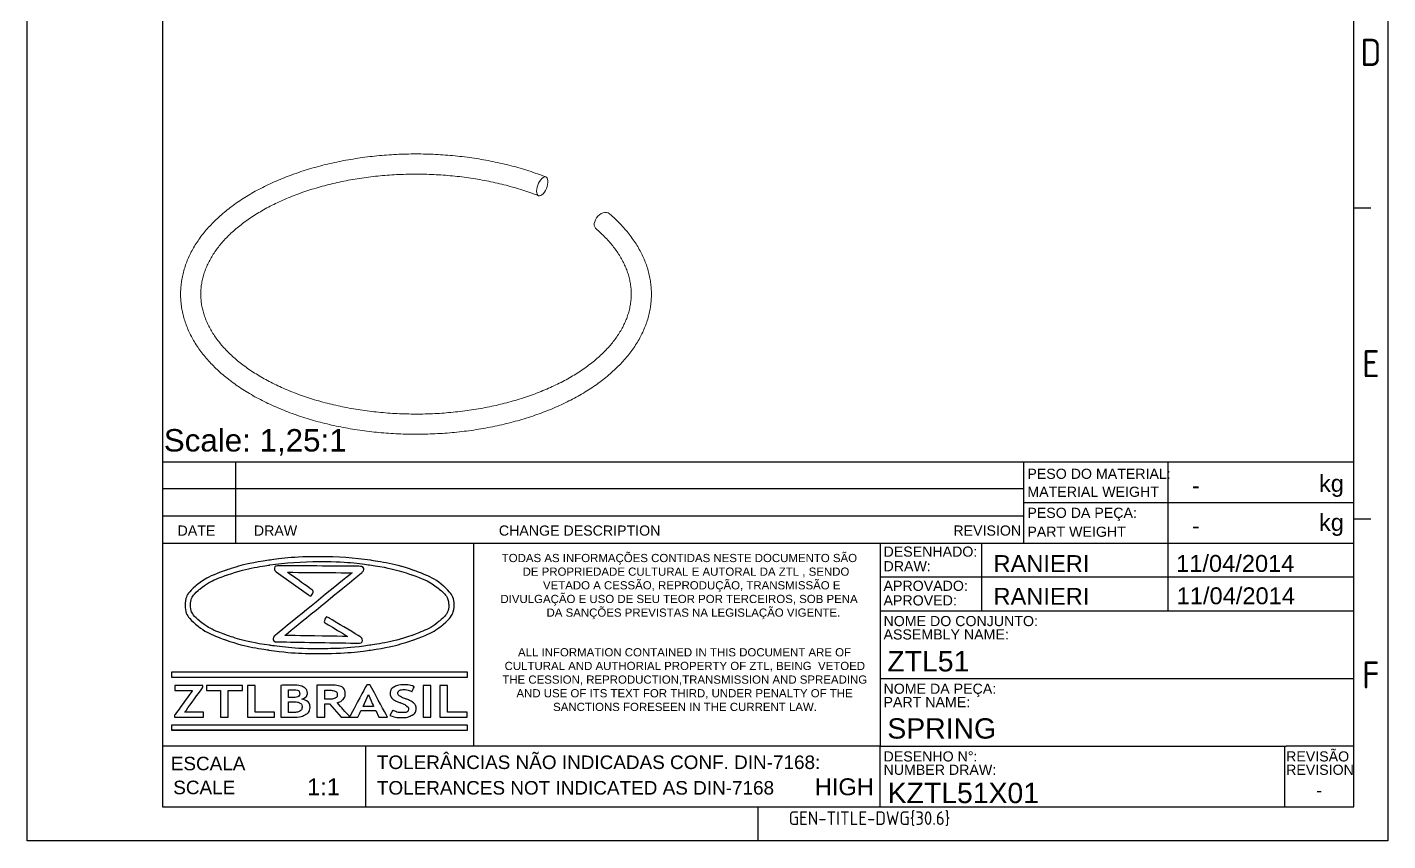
# Model space of a CAD drawing. Header units: millimetres. Extents: x 4502 to 4654, y 1307 to 1519.
# Drawn here: x 4502.3 to 4654, y 1307.1 to 1397.8 of the extents above; entities that cross this region are included whole.
import ezdxf
from ezdxf.enums import TextEntityAlignment as Align

# ---------------------------------------------------------------- set-up
doc = ezdxf.new("R2010")
doc.units = ezdxf.units.MM
doc.linetypes.add('ACAD_ISO02W100', pattern=[15, 12, -3])
doc.layers.add('AM_8', color=40, linetype='ACAD_ISO02W100', lineweight=35)
doc.layers.add('Camada 1', color=7, linetype='Continuous')
doc.styles.add('ACISOTS', font='isocp.shx', dxfattribs={"height": 1})
doc.styles.get("Standard").update_dxf_attribs({"font": 'arial.ttf'})

msp = doc.modelspace()

# ---------------------------------------------------------------- linework, layer by layer
at = {"color": 135, "lineweight": 25}
for p, q in [((4502.308, 1307.076), (4502.308, 1519.172)), ((4654.021, 1519.172), (4654.021, 1307.076)), ((4652.134, 1377.649), (4650.247, 1377.649)), ((4652.134, 1342.929), (4650.247, 1342.929)), ((4583.826, 1307.076), (4583.826, 1310.85)), ((4654.021, 1307.076), (4502.308, 1307.076))]:
    msp.add_line(p, q, dxfattribs=at)
for p, q in [((4517.404, 1515.398), (4517.404, 1310.85)), ((4650.247, 1310.85), (4650.247, 1515.398)), ((4517.404, 1349.344), (4650.247, 1349.344)), ((4517.404, 1349.344), (4517.404, 1310.85)), ((4517.404, 1349.344), (4613.45, 1349.344)), ((4525.558, 1340.287), (4525.558, 1349.344)), ((4613.45, 1340.287), (4613.45, 1349.344)), ((4629.491, 1349.344), (4629.491, 1344.816)), ((4650.247, 1310.85), (4650.247, 1349.344)), ((4613.45, 1346.325), (4517.404, 1346.325)), ((4613.45, 1344.816), (4650.247, 1344.816)), ((4629.491, 1344.816), (4629.491, 1340.287)), ((4517.404, 1343.306), (4613.45, 1343.306)), ((4517.404, 1340.287), (4597.412, 1340.287)), ((4552.074, 1340.287), (4552.074, 1317.643)), ((4597.412, 1340.287), (4597.412, 1325.946)), ((4597.412, 1340.287), (4650.247, 1340.287)), ((4608.734, 1340.287), (4608.734, 1332.739)), ((4629.491, 1340.287), (4629.491, 1332.739)), ((4597.412, 1336.513), (4650.247, 1336.513)), ((4597.412, 1332.739), (4650.247, 1332.739)), ((4597.412, 1325.946), (4597.412, 1317.643)), ((4597.412, 1325.191), (4650.247, 1325.191)), ((4597.412, 1317.643), (4517.404, 1317.643)), ((4540.048, 1317.643), (4540.048, 1310.85)), ((4597.412, 1310.85), (4597.412, 1317.643)), ((4597.412, 1317.643), (4642.699, 1317.643)), ((4642.514, 1317.643), (4642.514, 1310.85)), ((4650.247, 1317.643), (4642.699, 1317.643)), ((4517.404, 1310.85), (4650.247, 1310.85)), ((4517.404, 1310.85), (4650.247, 1310.85))]:
    msp.add_line(p, q)
at = {"color": 7, "linetype": 'Continuous', "lineweight": 15, "flags": 128}
for points in [[(4559.111, 1379.522), (4559.126, 1379.732), (4559.169, 1379.957), (4559.24, 1380.188), (4559.333, 1380.412), (4559.446, 1380.62), (4559.573, 1380.801), (4559.707, 1380.948), (4559.844, 1381.053), (4559.975, 1381.112), (4560.095, 1381.122), (4560.199, 1381.082), (4560.282, 1380.994), (4560.339, 1380.863), (4560.368, 1380.694), (4560.368, 1380.495), (4560.339, 1380.276), (4560.282, 1380.047), (4560.199, 1379.819), (4560.095, 1379.601), (4559.975, 1379.406), (4559.844, 1379.24), (4559.707, 1379.114), (4559.573, 1379.031), (4559.446, 1378.996), (4559.333, 1379.012), (4559.24, 1379.076), (4559.169, 1379.186), (4559.126, 1379.337), (4559.111, 1379.522)], [(4567.2, 1377.032), (4567.073, 1377.111), (4566.907, 1377.158), (4566.719, 1377.158), (4566.521, 1377.113), (4566.319, 1377.023), (4566.125, 1376.894), (4565.947, 1376.732), (4565.794, 1376.543), (4565.672, 1376.337), (4565.587, 1376.124), (4565.544, 1375.913), (4565.544, 1375.714), (4565.587, 1375.537), (4565.672, 1375.39), (4565.74, 1375.32)]]:
    msp.add_lwpolyline(points, dxfattribs=at)
at = {"color": 7, "linetype": 'Continuous', "lineweight": 15}
for points, knots in [([(4560.151, 1381.108), (4559.989, 1381.17), (4559.521, 1381.35), (4558.728, 1381.631), (4557.766, 1381.941), (4556.783, 1382.226), (4555.781, 1382.487), (4554.763, 1382.723), (4553.728, 1382.934), (4552.68, 1383.119), (4551.62, 1383.278), (4550.55, 1383.411), (4549.472, 1383.518), (4548.387, 1383.598), (4547.298, 1383.651), (4546.206, 1383.678), (4545.113, 1383.678), (4544.021, 1383.651), (4542.932, 1383.597), (4541.847, 1383.517), (4540.769, 1383.411), (4539.699, 1383.278), (4538.639, 1383.118), (4537.591, 1382.933), (4536.557, 1382.723), (4535.539, 1382.487), (4534.537, 1382.226), (4533.554, 1381.94), (4532.592, 1381.63), (4531.652, 1381.296), (4530.736, 1380.939), (4529.845, 1380.56), (4528.982, 1380.158), (4528.146, 1379.734), (4527.341, 1379.289), (4526.567, 1378.823), (4525.826, 1378.338), (4525.119, 1377.834), (4524.448, 1377.311), (4523.814, 1376.771), (4523.219, 1376.215), (4522.663, 1375.643), (4522.148, 1375.056), (4521.675, 1374.456), (4521.244, 1373.845), (4520.858, 1373.222), (4520.516, 1372.591), (4520.22, 1371.951), (4519.969, 1371.305), (4519.764, 1370.654), (4519.605, 1370), (4519.492, 1369.342), (4519.425, 1368.684), (4519.404, 1368.025), (4519.428, 1367.367), (4519.498, 1366.711), (4519.613, 1366.058), (4519.773, 1365.408), (4519.978, 1364.763), (4520.228, 1364.124), (4520.523, 1363.491), (4520.862, 1362.866), (4521.244, 1362.25), (4521.67, 1361.644), (4522.139, 1361.049), (4522.65, 1360.466), (4523.201, 1359.897), (4523.792, 1359.343), (4524.422, 1358.804), (4525.09, 1358.283), (4525.793, 1357.779), (4526.531, 1357.294), (4527.303, 1356.828), (4528.106, 1356.382), (4528.939, 1355.958), (4529.801, 1355.554), (4530.69, 1355.174), (4531.605, 1354.815), (4532.544, 1354.481), (4533.505, 1354.169), (4534.487, 1353.882), (4535.488, 1353.62), (4536.506, 1353.383), (4537.539, 1353.171), (4538.587, 1352.984), (4539.646, 1352.824), (4540.716, 1352.69), (4541.794, 1352.582), (4542.878, 1352.5), (4543.967, 1352.446), (4545.059, 1352.417), (4546.152, 1352.416), (4547.244, 1352.441), (4548.334, 1352.494), (4549.419, 1352.572), (4550.497, 1352.677), (4551.567, 1352.809), (4552.628, 1352.967), (4553.676, 1353.15), (4554.711, 1353.36), (4555.731, 1353.595), (4556.733, 1353.854), (4557.717, 1354.139), (4558.68, 1354.447), (4559.621, 1354.78), (4560.539, 1355.135), (4561.431, 1355.514), (4562.296, 1355.915), (4563.133, 1356.338), (4563.94, 1356.782), (4564.716, 1357.246), (4565.458, 1357.73), (4566.167, 1358.234), (4566.84, 1358.755), (4567.476, 1359.294), (4568.074, 1359.85), (4568.632, 1360.421), (4569.149, 1361.007), (4569.624, 1361.606), (4570.057, 1362.217), (4570.445, 1362.839), (4570.789, 1363.47), (4571.088, 1364.109), (4571.341, 1364.755), (4571.549, 1365.405), (4571.71, 1366.06), (4571.826, 1366.717), (4571.895, 1367.376), (4571.919, 1368.035), (4571.897, 1368.693), (4571.83, 1369.349), (4571.717, 1370.002), (4571.559, 1370.652), (4571.356, 1371.297), (4571.109, 1371.937), (4570.816, 1372.57), (4570.48, 1373.196), (4570.1, 1373.812), (4569.676, 1374.419), (4569.209, 1375.014), (4568.701, 1375.598), (4568.151, 1376.167), (4567.647, 1376.644), (4567.32, 1376.928), (4567.2, 1377.031)], [0, 0, 0, 0, 0.0037776, 0.0109284, 0.0180762, 0.0252209, 0.0323627, 0.0395017, 0.0466381, 0.0537722, 0.0609043, 0.0680346, 0.0751635, 0.0822912, 0.0894181, 0.0965445, 0.1036706, 0.1107969, 0.1179235, 0.1250507, 0.132179, 0.1393085, 0.1464396, 0.1535727, 0.1607079, 0.1678458, 0.1749864, 0.1821301, 0.1892771, 0.1964277, 0.2035819, 0.2107397, 0.2179013, 0.2250663, 0.2322345, 0.2394053, 0.2465778, 0.2537508, 0.2609223, 0.2680902, 0.2752521, 0.2824047, 0.2895446, 0.296668, 0.3037709, 0.3108494, 0.3179001, 0.3249204, 0.3319089, 0.3388656, 0.3457924, 0.3526927, 0.3595718, 0.3664361, 0.3732931, 0.380149, 0.3870107, 0.3938854, 0.4007796, 0.4076986, 0.4146458, 0.4216233, 0.4286313, 0.4356688, 0.4427335, 0.4498223, 0.4569315, 0.4640575, 0.4711966, 0.4783454, 0.485501, 0.4926608, 0.4998229, 0.5069852, 0.5141465, 0.5213059, 0.5284629, 0.5356169, 0.542768, 0.5499159, 0.5570608, 0.5642027, 0.5713419, 0.5784784, 0.5856127, 0.5927448, 0.5998753, 0.6070042, 0.614132, 0.6212589, 0.6283853, 0.6355114, 0.6426377, 0.6497643, 0.6568915, 0.6640197, 0.6711491, 0.6782801, 0.6854131, 0.6925482, 0.6996859, 0.7068264, 0.7139699, 0.7211168, 0.7282671, 0.7354211, 0.7425788, 0.7497402, 0.756905, 0.764073, 0.7712437, 0.7784162, 0.7855892, 0.7927608, 0.799929, 0.8070912, 0.8142444, 0.8213851, 0.8285095, 0.8356136, 0.8426935, 0.8497457, 0.8567676, 0.8637578, 0.8707161, 0.8776444, 0.884546, 0.8914261, 0.898291, 0.9051481, 0.912004, 0.9188652, 0.925739, 0.9326321, 0.9395496, 0.9464953, 0.9534712, 0.9604776, 0.9675136, 0.974577, 0.9816645, 0.9887728, 0.995898, 1, 1, 1, 1]), ([(4565.74, 1375.32), (4565.837, 1375.235), (4566.121, 1374.99), (4566.561, 1374.575), (4567.048, 1374.071), (4567.494, 1373.558), (4567.9, 1373.035), (4568.265, 1372.505), (4568.589, 1371.968), (4568.872, 1371.424), (4569.112, 1370.874), (4569.311, 1370.319), (4569.466, 1369.758), (4569.578, 1369.193), (4569.646, 1368.624), (4569.669, 1368.052), (4569.647, 1367.478), (4569.579, 1366.905), (4569.466, 1366.333), (4569.307, 1365.765), (4569.105, 1365.201), (4568.859, 1364.644), (4568.57, 1364.093), (4568.24, 1363.55), (4567.867, 1363.015), (4567.454, 1362.489), (4567.001, 1361.973), (4566.509, 1361.468), (4565.977, 1360.973), (4565.408, 1360.492), (4564.802, 1360.023), (4564.159, 1359.568), (4563.481, 1359.129), (4562.77, 1358.705), (4562.026, 1358.298), (4561.25, 1357.909), (4560.445, 1357.539), (4559.611, 1357.188), (4558.75, 1356.857), (4557.864, 1356.547), (4556.954, 1356.259), (4556.023, 1355.993), (4555.071, 1355.75), (4554.101, 1355.53), (4553.115, 1355.335), (4552.114, 1355.163), (4551.1, 1355.017), (4550.076, 1354.895), (4549.044, 1354.799), (4548.005, 1354.728), (4546.961, 1354.683), (4545.915, 1354.664), (4544.868, 1354.671), (4543.822, 1354.703), (4542.781, 1354.762), (4541.745, 1354.846), (4540.716, 1354.955), (4539.697, 1355.089), (4538.69, 1355.249), (4537.696, 1355.433), (4536.718, 1355.641), (4535.757, 1355.873), (4534.815, 1356.128), (4533.894, 1356.405), (4532.996, 1356.705), (4532.123, 1357.026), (4531.276, 1357.367), (4530.456, 1357.728), (4529.666, 1358.109), (4528.907, 1358.507), (4528.18, 1358.922), (4527.487, 1359.354), (4526.828, 1359.801), (4526.205, 1360.262), (4525.619, 1360.736), (4525.071, 1361.222), (4524.562, 1361.72), (4524.092, 1362.228), (4523.662, 1362.745), (4523.272, 1363.27), (4522.923, 1363.803), (4522.615, 1364.343), (4522.35, 1364.889), (4522.126, 1365.442), (4521.945, 1365.999), (4521.806, 1366.562), (4521.712, 1367.129), (4521.662, 1367.699), (4521.657, 1368.272), (4521.698, 1368.846), (4521.784, 1369.419), (4521.915, 1369.989), (4522.091, 1370.556), (4522.311, 1371.117), (4522.574, 1371.672), (4522.88, 1372.22), (4523.227, 1372.76), (4523.616, 1373.291), (4524.045, 1373.813), (4524.514, 1374.325), (4525.022, 1374.826), (4525.569, 1375.315), (4526.153, 1375.792), (4526.774, 1376.255), (4527.431, 1376.704), (4528.122, 1377.137), (4528.847, 1377.554), (4529.604, 1377.954), (4530.391, 1378.336), (4531.208, 1378.699), (4532.053, 1379.042), (4532.924, 1379.364), (4533.82, 1379.665), (4534.739, 1379.945), (4535.679, 1380.201), (4536.638, 1380.435), (4537.615, 1380.645), (4538.607, 1380.831), (4539.613, 1380.993), (4540.631, 1381.129), (4541.659, 1381.241), (4542.694, 1381.327), (4543.735, 1381.387), (4544.78, 1381.422), (4545.827, 1381.43), (4546.874, 1381.413), (4547.918, 1381.371), (4548.957, 1381.302), (4549.991, 1381.208), (4551.016, 1381.089), (4552.03, 1380.944), (4553.032, 1380.775), (4554.02, 1380.581), (4554.992, 1380.363), (4555.945, 1380.122), (4556.879, 1379.858), (4557.791, 1379.571), (4558.609, 1379.289), (4559.114, 1379.095), (4559.332, 1379.012)], [0, 0, 0, 0, 0.0037886, 0.0110391, 0.018294, 0.0255601, 0.0328421, 0.0401458, 0.0474774, 0.0548437, 0.0622515, 0.0697068, 0.0772138, 0.0847732, 0.0923811, 0.1000278, 0.1076981, 0.1153698, 0.1230201, 0.1306333, 0.1381991, 0.1457133, 0.1531765, 0.1605926, 0.1679678, 0.1753089, 0.1826226, 0.1899152, 0.1971921, 0.2044579, 0.2117165, 0.2189709, 0.2262235, 0.2334759, 0.2407293, 0.2479847, 0.255243, 0.2625046, 0.2697698, 0.2770388, 0.2843115, 0.2915878, 0.2988676, 0.3061506, 0.3134366, 0.3207252, 0.3280162, 0.3353092, 0.3426039, 0.3498999, 0.3571969, 0.3644945, 0.3717924, 0.3790902, 0.3863875, 0.3936838, 0.4009788, 0.4082722, 0.4155636, 0.4228527, 0.4301391, 0.4374224, 0.4447025, 0.4519789, 0.4592514, 0.4665199, 0.4737841, 0.4810439, 0.4882996, 0.4955511, 0.502799, 0.5100439, 0.5172867, 0.5245286, 0.531771, 0.5390158, 0.5462659, 0.5535248, 0.5607966, 0.5680866, 0.5754006, 0.5827453, 0.5901274, 0.5975536, 0.6050293, 0.6125574, 0.620137, 0.6277618, 0.6354201, 0.6430947, 0.65076, 0.6583971, 0.6659922, 0.6735376, 0.681031, 0.6884747, 0.6958737, 0.7032344, 0.7105638, 0.7178683, 0.725154, 0.7324259, 0.7396884, 0.746945, 0.7541985, 0.7614509, 0.7687035, 0.7759576, 0.7832141, 0.7904737, 0.7977367, 0.8050034, 0.8122739, 0.8195481, 0.8268258, 0.8341069, 0.8413911, 0.8486782, 0.8559678, 0.8632597, 0.8705534, 0.8778487, 0.8851451, 0.8924424, 0.8997402, 0.9070381, 0.9143357, 0.9216326, 0.9289284, 0.9362229, 0.9435155, 0.950806, 0.9580941, 0.9653793, 0.9726614, 0.97994, 0.9872149, 0.9944858, 1, 1, 1, 1])]:
    msp.add_open_spline(points, degree=3, knots=knots, dxfattribs=at)
at = {"layer": 'AM_8', "color": 0, "linetype": 'Continuous'}
msp.add_line((4518.404, 1319.41), (4543.844, 1319.41), dxfattribs=at)
at = {"layer": 'Camada 1'}
for points, knots in [([(4534.909, 1338.758), (4536.912, 1338.758), (4538.827, 1338.618), (4540.576, 1338.364), (4540.576, 1338.364), (4542.394, 1338.1), (4544.034, 1337.713), (4545.409, 1337.233), (4545.409, 1337.233), (4546.82, 1336.74), (4547.959, 1336.146), (4548.738, 1335.48), (4548.738, 1335.48), (4549.496, 1334.832), (4549.915, 1334.116), (4549.915, 1333.358), (4549.915, 1333.358), (4549.915, 1332.601), (4549.496, 1331.884), (4548.738, 1331.236), (4548.738, 1331.236), (4547.959, 1330.571), (4546.82, 1329.976), (4545.409, 1329.483), (4545.409, 1329.483), (4544.034, 1329.003), (4542.394, 1328.616), (4540.576, 1328.353), (4540.576, 1328.353), (4538.827, 1328.099), (4536.912, 1327.958), (4534.909, 1327.958), (4534.909, 1327.958), (4532.906, 1327.958), (4530.991, 1328.099), (4529.242, 1328.353), (4529.242, 1328.353), (4527.424, 1328.616), (4525.785, 1329.003), (4524.41, 1329.483), (4524.41, 1329.483), (4522.998, 1329.976), (4521.859, 1330.571), (4521.08, 1331.236), (4521.08, 1331.236), (4520.322, 1331.884), (4519.903, 1332.601), (4519.903, 1333.358), (4519.903, 1333.358), (4519.903, 1334.116), (4520.322, 1334.832), (4521.08, 1335.48), (4521.08, 1335.48), (4521.859, 1336.146), (4522.998, 1336.74), (4524.41, 1337.233), (4524.41, 1337.233), (4525.785, 1337.713), (4527.424, 1338.1), (4529.242, 1338.364), (4529.242, 1338.364), (4530.991, 1338.618), (4532.906, 1338.758), (4534.909, 1338.758)], [0, 0, 0, 0, 0.0588235, 0.0588235, 0.0588235, 0.0882353, 0.1176471, 0.1176471, 0.1176471, 0.1470588, 0.1764706, 0.1764706, 0.1764706, 0.2058824, 0.2352941, 0.2352941, 0.2352941, 0.2647059, 0.2941176, 0.2941176, 0.2941176, 0.3235294, 0.3529412, 0.3529412, 0.3529412, 0.3823529, 0.4117647, 0.4117647, 0.4117647, 0.4411765, 0.4705882, 0.4705882, 0.4705882, 0.5, 0.5294118, 0.5294118, 0.5294118, 0.5588235, 0.5882353, 0.5882353, 0.5882353, 0.6176471, 0.6470588, 0.6470588, 0.6470588, 0.6764706, 0.7058824, 0.7058824, 0.7058824, 0.7352941, 0.7647059, 0.7647059, 0.7647059, 0.7941176, 0.8235294, 0.8235294, 0.8235294, 0.8529412, 0.8823529, 0.8823529, 0.8823529, 0.9411765, 1, 1, 1, 1]), ([(4534.909, 1338.225), (4532.941, 1338.225), (4531.063, 1338.088), (4529.35, 1337.84), (4529.35, 1337.84), (4527.57, 1337.583), (4525.969, 1337.205), (4524.629, 1336.738), (4524.629, 1336.738), (4523.325, 1336.282), (4522.274, 1335.745), (4521.558, 1335.154), (4521.558, 1335.154), (4520.879, 1334.594), (4520.504, 1333.987), (4520.504, 1333.358), (4520.504, 1333.358), (4520.504, 1332.73), (4520.879, 1332.122), (4521.558, 1331.562), (4521.558, 1331.562), (4522.274, 1330.971), (4523.325, 1330.434), (4524.629, 1329.979), (4524.629, 1329.979), (4525.969, 1329.511), (4527.57, 1329.134), (4529.35, 1328.876), (4529.35, 1328.876), (4531.063, 1328.628), (4532.941, 1328.491), (4534.909, 1328.491), (4534.909, 1328.491), (4536.878, 1328.491), (4538.756, 1328.628), (4540.468, 1328.876), (4540.468, 1328.876), (4542.248, 1329.134), (4543.849, 1329.511), (4545.189, 1329.979), (4545.189, 1329.979), (4546.493, 1330.434), (4547.544, 1330.971), (4548.26, 1331.562), (4548.26, 1331.562), (4548.939, 1332.122), (4549.314, 1332.73), (4549.314, 1333.358), (4549.314, 1333.358), (4549.314, 1333.987), (4548.939, 1334.594), (4548.26, 1335.154), (4548.26, 1335.154), (4547.544, 1335.745), (4546.493, 1336.282), (4545.189, 1336.738), (4545.189, 1336.738), (4543.849, 1337.205), (4542.248, 1337.583), (4540.468, 1337.84), (4540.468, 1337.84), (4538.755, 1338.088), (4536.877, 1338.225), (4534.909, 1338.225)], [0, 0, 0, 0, 0.0588235, 0.0588235, 0.0588235, 0.0882353, 0.1176471, 0.1176471, 0.1176471, 0.1470588, 0.1764706, 0.1764706, 0.1764706, 0.2058824, 0.2352941, 0.2352941, 0.2352941, 0.2647059, 0.2941176, 0.2941176, 0.2941176, 0.3235294, 0.3529412, 0.3529412, 0.3529412, 0.3823529, 0.4117647, 0.4117647, 0.4117647, 0.4411765, 0.4705882, 0.4705882, 0.4705882, 0.5, 0.5294118, 0.5294118, 0.5294118, 0.5588235, 0.5882353, 0.5882353, 0.5882353, 0.6176471, 0.6470588, 0.6470588, 0.6470588, 0.6764706, 0.7058824, 0.7058824, 0.7058824, 0.7352941, 0.7647059, 0.7647059, 0.7647059, 0.7941176, 0.8235294, 0.8235294, 0.8235294, 0.8529412, 0.8823529, 0.8823529, 0.8823529, 0.9411765, 1, 1, 1, 1]), ([(4533.661, 1334.508), (4533.661, 1334.508), (4530.066, 1337.084), (4530.066, 1337.084), (4530.066, 1337.084), (4529.798, 1337.276), (4529.907, 1337.763), (4530.222, 1337.76), (4530.222, 1337.76), (4530.222, 1337.76), (4539.507, 1337.685), (4539.507, 1337.685), (4539.507, 1337.685), (4539.812, 1337.683), (4539.925, 1337.223), (4539.676, 1337.021), (4539.676, 1337.021), (4539.676, 1337.021), (4531.032, 1329.979), (4531.032, 1329.979), (4531.032, 1329.979), (4531.032, 1329.979), (4538.038, 1329.866), (4538.038, 1329.866), (4538.038, 1329.866), (4538.038, 1329.866), (4535.682, 1331.286), (4535.682, 1331.286), (4535.682, 1331.286), (4535.527, 1331.379), (4535.372, 1331.472), (4535.507, 1331.796), (4535.507, 1331.796), (4535.642, 1332.12), (4535.797, 1332.027), (4535.952, 1331.933), (4535.952, 1331.933), (4535.952, 1331.933), (4539.484, 1329.805), (4539.484, 1329.805), (4539.484, 1329.805), (4539.773, 1329.631), (4539.671, 1329.112), (4539.346, 1329.118), (4539.346, 1329.118), (4539.346, 1329.118), (4530.061, 1329.267), (4530.061, 1329.267), (4530.061, 1329.267), (4529.757, 1329.272), (4529.646, 1329.73), (4529.894, 1329.932), (4529.894, 1329.932), (4529.894, 1329.932), (4538.529, 1336.966), (4538.529, 1336.966), (4538.529, 1336.966), (4538.529, 1336.966), (4531.332, 1337.024), (4531.332, 1337.024), (4531.332, 1337.024), (4531.332, 1337.024), (4533.971, 1335.133), (4533.971, 1335.133), (4533.971, 1335.133), (4534.118, 1335.027), (4534.266, 1334.922), (4534.11, 1334.61), (4534.11, 1334.61), (4533.955, 1334.297), (4533.808, 1334.402), (4533.661, 1334.508)], [0, 0, 0, 0, 0.0526316, 0.0526316, 0.0526316, 0.0789474, 0.1052632, 0.1052632, 0.1052632, 0.1315789, 0.1578947, 0.1578947, 0.1578947, 0.1842105, 0.2105263, 0.2105263, 0.2105263, 0.2368421, 0.2631579, 0.2631579, 0.2631579, 0.2894737, 0.3157895, 0.3157895, 0.3157895, 0.3421053, 0.3684211, 0.3684211, 0.3684211, 0.3947368, 0.4210526, 0.4210526, 0.4210526, 0.4473684, 0.4736842, 0.4736842, 0.4736842, 0.5, 0.5263158, 0.5263158, 0.5263158, 0.5526316, 0.5789474, 0.5789474, 0.5789474, 0.6052632, 0.6315789, 0.6315789, 0.6315789, 0.6578947, 0.6842105, 0.6842105, 0.6842105, 0.7105263, 0.7368421, 0.7368421, 0.7368421, 0.7631579, 0.7894737, 0.7894737, 0.7894737, 0.8157895, 0.8421053, 0.8421053, 0.8421053, 0.8684211, 0.8947368, 0.8947368, 0.8947368, 0.9473684, 1, 1, 1, 1]), ([(4518.468, 1325.875), (4518.468, 1325.875), (4551.35, 1325.875), (4551.35, 1325.875), (4551.35, 1325.875), (4551.35, 1325.875), (4551.414, 1325.875), (4551.414, 1325.875), (4551.414, 1325.875), (4551.414, 1325.875), (4551.414, 1325.81), (4551.414, 1325.81), (4551.414, 1325.81), (4551.414, 1325.81), (4551.414, 1325.382), (4551.414, 1325.382), (4551.414, 1325.382), (4551.414, 1325.382), (4551.414, 1325.318), (4551.414, 1325.318), (4551.414, 1325.318), (4551.414, 1325.318), (4551.35, 1325.318), (4551.35, 1325.318), (4551.35, 1325.318), (4551.35, 1325.318), (4518.468, 1325.318), (4518.468, 1325.318), (4518.468, 1325.318), (4518.468, 1325.318), (4518.404, 1325.318), (4518.404, 1325.318), (4518.404, 1325.318), (4518.404, 1325.318), (4518.404, 1325.382), (4518.404, 1325.382), (4518.404, 1325.382), (4518.404, 1325.382), (4518.404, 1325.81), (4518.404, 1325.81), (4518.404, 1325.81), (4518.404, 1325.81), (4518.404, 1325.875), (4518.404, 1325.875), (4518.404, 1325.875), (4518.404, 1325.875), (4518.468, 1325.875), (4518.468, 1325.875)], [0, 0, 0, 0, 0.0769231, 0.0769231, 0.0769231, 0.1153846, 0.1538462, 0.1538462, 0.1538462, 0.1923077, 0.2307692, 0.2307692, 0.2307692, 0.2692308, 0.3076923, 0.3076923, 0.3076923, 0.3461538, 0.3846154, 0.3846154, 0.3846154, 0.4230769, 0.4615385, 0.4615385, 0.4615385, 0.5, 0.5384615, 0.5384615, 0.5384615, 0.5769231, 0.6153846, 0.6153846, 0.6153846, 0.6538462, 0.6923077, 0.6923077, 0.6923077, 0.7307692, 0.7692308, 0.7692308, 0.7692308, 0.8076923, 0.8461538, 0.8461538, 0.8461538, 0.9230769, 1, 1, 1, 1]), ([(4541.534, 1320.87), (4541.534, 1320.87), (4541.182, 1321.589), (4541.182, 1321.589), (4541.182, 1321.589), (4541.182, 1321.589), (4539.529, 1321.589), (4539.529, 1321.589), (4539.529, 1321.589), (4539.529, 1321.589), (4539.193, 1320.87), (4539.193, 1320.87), (4539.193, 1320.87), (4539.193, 1320.87), (4538.242, 1320.87), (4538.242, 1320.87), (4538.242, 1320.87), (4538.242, 1320.87), (4540.165, 1324.463), (4540.165, 1324.463), (4540.165, 1324.463), (4540.165, 1324.463), (4540.54, 1324.463), (4540.54, 1324.463), (4540.54, 1324.463), (4540.54, 1324.463), (4542.479, 1320.87), (4542.479, 1320.87), (4542.479, 1320.87), (4542.479, 1320.87), (4541.534, 1320.87), (4541.534, 1320.87)], [0, 0, 0, 0, 0.1111111, 0.1111111, 0.1111111, 0.1666667, 0.2222222, 0.2222222, 0.2222222, 0.2777778, 0.3333333, 0.3333333, 0.3333333, 0.3888889, 0.4444444, 0.4444444, 0.4444444, 0.5, 0.5555556, 0.5555556, 0.5555556, 0.6111111, 0.6666667, 0.6666667, 0.6666667, 0.7222222, 0.7777778, 0.7777778, 0.7777778, 0.8888889, 1, 1, 1, 1]), ([(4542.759, 1321.066), (4542.759, 1321.066), (4543.075, 1321.63), (4543.075, 1321.63), (4543.075, 1321.63), (4543.413, 1321.456), (4543.745, 1321.369), (4544.072, 1321.369), (4544.072, 1321.369), (4544.575, 1321.369), (4544.826, 1321.498), (4544.826, 1321.755), (4544.826, 1321.755), (4544.826, 1321.877), (4544.767, 1321.992), (4544.649, 1322.101), (4544.649, 1322.101), (4544.531, 1322.211), (4544.286, 1322.334), (4543.916, 1322.471), (4543.916, 1322.471), (4543.546, 1322.607), (4543.297, 1322.719), (4543.169, 1322.807), (4543.169, 1322.807), (4543.041, 1322.895), (4542.942, 1322.999), (4542.872, 1323.12), (4542.872, 1323.12), (4542.803, 1323.241), (4542.769, 1323.375), (4542.769, 1323.522), (4542.769, 1323.522), (4542.769, 1323.796), (4542.906, 1324.023), (4543.179, 1324.204), (4543.179, 1324.204), (4543.452, 1324.385), (4543.802, 1324.475), (4544.231, 1324.475), (4544.231, 1324.475), (4544.788, 1324.475), (4545.197, 1324.398), (4545.459, 1324.245), (4545.459, 1324.245), (4545.459, 1324.245), (4545.198, 1323.703), (4545.198, 1323.703), (4545.198, 1323.703), (4544.898, 1323.861), (4544.58, 1323.94), (4544.247, 1323.94), (4544.247, 1323.94), (4544.05, 1323.94), (4543.897, 1323.902), (4543.788, 1323.825), (4543.788, 1323.825), (4543.679, 1323.749), (4543.625, 1323.649), (4543.625, 1323.527), (4543.625, 1323.527), (4543.625, 1323.323), (4543.93, 1323.112), (4544.543, 1322.893), (4544.543, 1322.893), (4544.865, 1322.777), (4545.098, 1322.67), (4545.241, 1322.572), (4545.241, 1322.572), (4545.384, 1322.475), (4545.492, 1322.361), (4545.567, 1322.231), (4545.567, 1322.231), (4545.642, 1322.101), (4545.679, 1321.956), (4545.679, 1321.797), (4545.679, 1321.797), (4545.679, 1321.509), (4545.525, 1321.273), (4545.216, 1321.088), (4545.216, 1321.088), (4544.908, 1320.903), (4544.495, 1320.81), (4543.977, 1320.81), (4543.977, 1320.81), (4543.527, 1320.81), (4543.121, 1320.895), (4542.759, 1321.066)], [0, 0, 0, 0, 0.0434783, 0.0434783, 0.0434783, 0.0652174, 0.0869565, 0.0869565, 0.0869565, 0.1086957, 0.1304348, 0.1304348, 0.1304348, 0.1521739, 0.173913, 0.173913, 0.173913, 0.1956522, 0.2173913, 0.2173913, 0.2173913, 0.2391304, 0.2608696, 0.2608696, 0.2608696, 0.2826087, 0.3043478, 0.3043478, 0.3043478, 0.326087, 0.3478261, 0.3478261, 0.3478261, 0.3695652, 0.3913043, 0.3913043, 0.3913043, 0.4130435, 0.4347826, 0.4347826, 0.4347826, 0.4565217, 0.4782609, 0.4782609, 0.4782609, 0.5, 0.5217391, 0.5217391, 0.5217391, 0.5434783, 0.5652174, 0.5652174, 0.5652174, 0.5869565, 0.6086957, 0.6086957, 0.6086957, 0.6304348, 0.6521739, 0.6521739, 0.6521739, 0.673913, 0.6956522, 0.6956522, 0.6956522, 0.7173913, 0.7391304, 0.7391304, 0.7391304, 0.7608696, 0.7826087, 0.7826087, 0.7826087, 0.8043478, 0.826087, 0.826087, 0.826087, 0.8478261, 0.8695652, 0.8695652, 0.8695652, 0.8913043, 0.9130435, 0.9130435, 0.9130435, 0.9565217, 1, 1, 1, 1]), ([(4518.731, 1320.87), (4518.731, 1320.87), (4518.731, 1321.073), (4518.731, 1321.073), (4518.731, 1321.073), (4518.731, 1321.073), (4520.742, 1323.855), (4520.742, 1323.855), (4520.742, 1323.855), (4520.742, 1323.855), (4518.765, 1323.855), (4518.765, 1323.855), (4518.765, 1323.855), (4518.765, 1323.855), (4518.765, 1324.414), (4518.765, 1324.414), (4518.765, 1324.414), (4518.765, 1324.414), (4521.909, 1324.414), (4521.909, 1324.414), (4521.909, 1324.414), (4521.909, 1324.414), (4521.909, 1324.211), (4521.909, 1324.211), (4521.909, 1324.211), (4521.909, 1324.211), (4519.891, 1321.429), (4519.891, 1321.429), (4519.891, 1321.429), (4519.891, 1321.429), (4521.981, 1321.429), (4521.981, 1321.429), (4521.981, 1321.429), (4521.981, 1321.429), (4521.981, 1320.87), (4521.981, 1320.87), (4521.981, 1320.87), (4521.981, 1320.87), (4518.731, 1320.87), (4518.731, 1320.87)], [0, 0, 0, 0, 0.0909091, 0.0909091, 0.0909091, 0.1363636, 0.1818182, 0.1818182, 0.1818182, 0.2272727, 0.2727273, 0.2727273, 0.2727273, 0.3181818, 0.3636364, 0.3636364, 0.3636364, 0.4090909, 0.4545455, 0.4545455, 0.4545455, 0.5, 0.5454545, 0.5454545, 0.5454545, 0.5909091, 0.6363636, 0.6363636, 0.6363636, 0.6818182, 0.7272727, 0.7272727, 0.7272727, 0.7727273, 0.8181818, 0.8181818, 0.8181818, 0.9090909, 1, 1, 1, 1]), ([(4524.7, 1323.855), (4524.7, 1323.855), (4524.7, 1320.87), (4524.7, 1320.87), (4524.7, 1320.87), (4524.7, 1320.87), (4523.844, 1320.87), (4523.844, 1320.87), (4523.844, 1320.87), (4523.844, 1320.87), (4523.844, 1323.855), (4523.844, 1323.855), (4523.844, 1323.855), (4523.844, 1323.855), (4522.31, 1323.855), (4522.31, 1323.855), (4522.31, 1323.855), (4522.31, 1323.855), (4522.31, 1324.414), (4522.31, 1324.414), (4522.31, 1324.414), (4522.31, 1324.414), (4526.302, 1324.414), (4526.302, 1324.414), (4526.302, 1324.414), (4526.302, 1324.414), (4526.302, 1323.855), (4526.302, 1323.855), (4526.302, 1323.855), (4526.302, 1323.855), (4524.7, 1323.855), (4524.7, 1323.855)], [0, 0, 0, 0, 0.1111111, 0.1111111, 0.1111111, 0.1666667, 0.2222222, 0.2222222, 0.2222222, 0.2777778, 0.3333333, 0.3333333, 0.3333333, 0.3888889, 0.4444444, 0.4444444, 0.4444444, 0.5, 0.5555556, 0.5555556, 0.5555556, 0.6111111, 0.6666667, 0.6666667, 0.6666667, 0.7222222, 0.7777778, 0.7777778, 0.7777778, 0.8888889, 1, 1, 1, 1]), ([(4526.862, 1320.87), (4526.862, 1320.87), (4526.862, 1324.414), (4526.862, 1324.414), (4526.862, 1324.414), (4526.862, 1324.414), (4527.718, 1324.414), (4527.718, 1324.414), (4527.718, 1324.414), (4527.718, 1324.414), (4527.718, 1321.429), (4527.718, 1321.429), (4527.718, 1321.429), (4527.718, 1321.429), (4529.898, 1321.429), (4529.898, 1321.429), (4529.898, 1321.429), (4529.898, 1321.429), (4529.898, 1320.87), (4529.898, 1320.87), (4529.898, 1320.87), (4529.898, 1320.87), (4526.862, 1320.87), (4526.862, 1320.87)], [0, 0, 0, 0, 0.1428571, 0.1428571, 0.1428571, 0.2142857, 0.2857143, 0.2857143, 0.2857143, 0.3571429, 0.4285714, 0.4285714, 0.4285714, 0.5, 0.5714286, 0.5714286, 0.5714286, 0.6428571, 0.7142857, 0.7142857, 0.7142857, 0.8571429, 1, 1, 1, 1]), ([(4532.063, 1320.87), (4532.063, 1320.87), (4530.588, 1320.87), (4530.588, 1320.87), (4530.588, 1320.87), (4530.588, 1320.87), (4530.588, 1324.412), (4530.588, 1324.412), (4530.588, 1324.412), (4531.239, 1324.434), (4531.694, 1324.446), (4531.954, 1324.446), (4531.954, 1324.446), (4532.456, 1324.446), (4532.847, 1324.367), (4533.129, 1324.209), (4533.129, 1324.209), (4533.411, 1324.053), (4533.551, 1323.828), (4533.551, 1323.537), (4533.551, 1323.537), (4533.551, 1323.256), (4533.349, 1323.034), (4532.945, 1322.871), (4532.945, 1322.871), (4533.544, 1322.717), (4533.844, 1322.401), (4533.844, 1321.922), (4533.844, 1321.922), (4533.844, 1321.6), (4533.678, 1321.344), (4533.348, 1321.154), (4533.348, 1321.154), (4533.016, 1320.965), (4532.588, 1320.87), (4532.063, 1320.87)], [0, 0, 0, 0, 0.1, 0.1, 0.1, 0.15, 0.2, 0.2, 0.2, 0.25, 0.3, 0.3, 0.3, 0.35, 0.4, 0.4, 0.4, 0.45, 0.5, 0.5, 0.5, 0.55, 0.6, 0.6, 0.6, 0.65, 0.7, 0.7, 0.7, 0.75, 0.8, 0.8, 0.8, 0.9, 1, 1, 1, 1]), ([(4531.444, 1323.909), (4531.444, 1323.909), (4531.444, 1323.059), (4531.444, 1323.059), (4531.444, 1323.059), (4531.576, 1323.054), (4531.714, 1323.05), (4531.859, 1323.05), (4531.859, 1323.05), (4532.416, 1323.05), (4532.695, 1323.204), (4532.695, 1323.512), (4532.695, 1323.512), (4532.695, 1323.784), (4532.442, 1323.92), (4531.935, 1323.92), (4531.935, 1323.92), (4531.802, 1323.92), (4531.638, 1323.916), (4531.444, 1323.909)], [0, 0, 0, 0, 0.1666667, 0.1666667, 0.1666667, 0.25, 0.3333333, 0.3333333, 0.3333333, 0.4166667, 0.5, 0.5, 0.5, 0.5833333, 0.6666667, 0.6666667, 0.6666667, 0.8333333, 1, 1, 1, 1]), ([(4537.32, 1320.87), (4537.32, 1320.87), (4536.033, 1322.333), (4536.033, 1322.333), (4536.033, 1322.333), (4535.904, 1322.335), (4535.723, 1322.341), (4535.489, 1322.351), (4535.489, 1322.351), (4535.489, 1322.351), (4535.489, 1320.87), (4535.489, 1320.87), (4535.489, 1320.87), (4535.489, 1320.87), (4534.601, 1320.87), (4534.601, 1320.87), (4534.601, 1320.87), (4534.601, 1320.87), (4534.601, 1324.414), (4534.601, 1324.414), (4534.601, 1324.414), (4534.649, 1324.414), (4534.834, 1324.42), (4535.158, 1324.432), (4535.158, 1324.432), (4535.48, 1324.445), (4535.74, 1324.451), (4535.938, 1324.451), (4535.938, 1324.451), (4537.163, 1324.451), (4537.775, 1324.102), (4537.775, 1323.405), (4537.775, 1323.405), (4537.775, 1323.196), (4537.69, 1323.005), (4537.521, 1322.832), (4537.521, 1322.832), (4537.353, 1322.66), (4537.139, 1322.538), (4536.883, 1322.467), (4536.883, 1322.467), (4536.883, 1322.467), (4538.308, 1320.87), (4538.308, 1320.87), (4538.308, 1320.87), (4538.308, 1320.87), (4537.32, 1320.87), (4537.32, 1320.87)], [0, 0, 0, 0, 0.0769231, 0.0769231, 0.0769231, 0.1153846, 0.1538462, 0.1538462, 0.1538462, 0.1923077, 0.2307692, 0.2307692, 0.2307692, 0.2692308, 0.3076923, 0.3076923, 0.3076923, 0.3461538, 0.3846154, 0.3846154, 0.3846154, 0.4230769, 0.4615385, 0.4615385, 0.4615385, 0.5, 0.5384615, 0.5384615, 0.5384615, 0.5769231, 0.6153846, 0.6153846, 0.6153846, 0.6538462, 0.6923077, 0.6923077, 0.6923077, 0.7307692, 0.7692308, 0.7692308, 0.7692308, 0.8076923, 0.8461538, 0.8461538, 0.8461538, 0.9230769, 1, 1, 1, 1]), ([(4535.489, 1323.868), (4535.489, 1323.868), (4535.489, 1322.883), (4535.489, 1322.883), (4535.489, 1322.883), (4535.648, 1322.874), (4535.769, 1322.869), (4535.852, 1322.869), (4535.852, 1322.869), (4536.21, 1322.869), (4536.472, 1322.906), (4536.637, 1322.98), (4536.637, 1322.98), (4536.803, 1323.054), (4536.886, 1323.198), (4536.886, 1323.413), (4536.886, 1323.413), (4536.886, 1323.587), (4536.797, 1323.709), (4536.619, 1323.778), (4536.619, 1323.778), (4536.441, 1323.847), (4536.161, 1323.882), (4535.779, 1323.882), (4535.779, 1323.882), (4535.687, 1323.882), (4535.591, 1323.878), (4535.489, 1323.868)], [0, 0, 0, 0, 0.125, 0.125, 0.125, 0.1875, 0.25, 0.25, 0.25, 0.3125, 0.375, 0.375, 0.375, 0.4375, 0.5, 0.5, 0.5, 0.5625, 0.625, 0.625, 0.625, 0.6875, 0.75, 0.75, 0.75, 0.875, 1, 1, 1, 1]), ([(4540.353, 1323.379), (4540.353, 1323.379), (4539.773, 1322.07), (4539.773, 1322.07), (4539.773, 1322.07), (4539.773, 1322.07), (4540.931, 1322.07), (4540.931, 1322.07), (4540.931, 1322.07), (4540.931, 1322.07), (4540.353, 1323.379), (4540.353, 1323.379)], [0, 0, 0, 0, 0.25, 0.25, 0.25, 0.375, 0.5, 0.5, 0.5, 0.75, 1, 1, 1, 1]), ([(4546.452, 1320.87), (4546.452, 1320.87), (4546.452, 1324.414), (4546.452, 1324.414), (4546.452, 1324.414), (4546.452, 1324.414), (4547.308, 1324.414), (4547.308, 1324.414), (4547.308, 1324.414), (4547.308, 1324.414), (4547.308, 1320.87), (4547.308, 1320.87), (4547.308, 1320.87), (4547.308, 1320.87), (4546.452, 1320.87), (4546.452, 1320.87)], [0, 0, 0, 0, 0.2, 0.2, 0.2, 0.3, 0.4, 0.4, 0.4, 0.5, 0.6, 0.6, 0.6, 0.8, 1, 1, 1, 1]), ([(4548.312, 1320.87), (4548.312, 1320.87), (4548.312, 1324.414), (4548.312, 1324.414), (4548.312, 1324.414), (4548.312, 1324.414), (4549.168, 1324.414), (4549.168, 1324.414), (4549.168, 1324.414), (4549.168, 1324.414), (4549.168, 1321.429), (4549.168, 1321.429), (4549.168, 1321.429), (4549.168, 1321.429), (4551.348, 1321.429), (4551.348, 1321.429), (4551.348, 1321.429), (4551.348, 1321.429), (4551.348, 1320.87), (4551.348, 1320.87), (4551.348, 1320.87), (4551.348, 1320.87), (4548.312, 1320.87), (4548.312, 1320.87)], [0, 0, 0, 0, 0.1428571, 0.1428571, 0.1428571, 0.2142857, 0.2857143, 0.2857143, 0.2857143, 0.3571429, 0.4285714, 0.4285714, 0.4285714, 0.5, 0.5714286, 0.5714286, 0.5714286, 0.6428571, 0.7142857, 0.7142857, 0.7142857, 0.8571429, 1, 1, 1, 1]), ([(4531.444, 1322.569), (4531.444, 1322.569), (4531.444, 1321.398), (4531.444, 1321.398), (4531.444, 1321.398), (4531.617, 1321.386), (4531.758, 1321.381), (4531.866, 1321.381), (4531.866, 1321.381), (4532.248, 1321.381), (4532.525, 1321.428), (4532.697, 1321.523), (4532.697, 1321.523), (4532.869, 1321.618), (4532.956, 1321.777), (4532.956, 1321.997), (4532.956, 1321.997), (4532.956, 1322.199), (4532.876, 1322.346), (4532.715, 1322.438), (4532.715, 1322.438), (4532.554, 1322.53), (4532.275, 1322.575), (4531.876, 1322.575), (4531.876, 1322.575), (4531.793, 1322.575), (4531.649, 1322.574), (4531.444, 1322.569)], [0, 0, 0, 0, 0.125, 0.125, 0.125, 0.1875, 0.25, 0.25, 0.25, 0.3125, 0.375, 0.375, 0.375, 0.4375, 0.5, 0.5, 0.5, 0.5625, 0.625, 0.625, 0.625, 0.6875, 0.75, 0.75, 0.75, 0.875, 1, 1, 1, 1]), ([(4518.468, 1319.966), (4518.468, 1319.966), (4551.35, 1319.966), (4551.35, 1319.966), (4551.35, 1319.966), (4551.35, 1319.966), (4551.414, 1319.966), (4551.414, 1319.966), (4551.414, 1319.966), (4551.414, 1319.966), (4551.414, 1319.902), (4551.414, 1319.902), (4551.414, 1319.902), (4551.414, 1319.902), (4551.414, 1319.474), (4551.414, 1319.474), (4551.414, 1319.474), (4551.414, 1319.474), (4551.414, 1319.41), (4551.414, 1319.41), (4551.414, 1319.41), (4551.414, 1319.41), (4551.35, 1319.41), (4551.35, 1319.41), (4551.35, 1319.41), (4551.35, 1319.41), (4518.468, 1319.41), (4518.468, 1319.41), (4518.468, 1319.41), (4518.468, 1319.41), (4518.404, 1319.41), (4518.404, 1319.41), (4518.404, 1319.41), (4518.404, 1319.41), (4518.404, 1319.474), (4518.404, 1319.474), (4518.404, 1319.474), (4518.404, 1319.474), (4518.404, 1319.902), (4518.404, 1319.902), (4518.404, 1319.902), (4518.404, 1319.902), (4518.404, 1319.966), (4518.404, 1319.966), (4518.404, 1319.966), (4518.404, 1319.966), (4518.468, 1319.966), (4518.468, 1319.966)], [0, 0, 0, 0, 0.0769231, 0.0769231, 0.0769231, 0.1153846, 0.1538462, 0.1538462, 0.1538462, 0.1923077, 0.2307692, 0.2307692, 0.2307692, 0.2692308, 0.3076923, 0.3076923, 0.3076923, 0.3461538, 0.3846154, 0.3846154, 0.3846154, 0.4230769, 0.4615385, 0.4615385, 0.4615385, 0.5, 0.5384615, 0.5384615, 0.5384615, 0.5769231, 0.6153846, 0.6153846, 0.6153846, 0.6538462, 0.6923077, 0.6923077, 0.6923077, 0.7307692, 0.7692308, 0.7692308, 0.7692308, 0.8076923, 0.8461538, 0.8461538, 0.8461538, 0.9230769, 1, 1, 1, 1])]:
    msp.add_open_spline(points, degree=3, knots=knots, dxfattribs=at)

# ---------------------------------------------------------------- texts
at = {"color": 135, "lineweight": 25, "style": 'ACISOTS'}
for s, p in [('D', (4652.134, 1395.009)), ('E', (4652.134, 1360.289)), ('F', (4652.134, 1325.569))]:
    msp.add_text(s, height=3.019, dxfattribs=at).set_placement(p, align=Align.MIDDLE)
for s, height, p in [('PESO DO MATERIAL:', 1.13219, (4613.83, 1347.441)), ('kg', 1.887, (4646.347, 1345.993)), ('MATERIAL WEIGHT', 1.13219, (4613.83, 1345.436)), ('PESO DA PEÇA:', 1.13219, (4613.83, 1343.09)), ('kg', 1.887, (4646.347, 1341.64)), ('DATE', 1.1322, (4519.076, 1341.109)), ('DRAW', 1.1322, (4527.582, 1341.109)), ('CHANGE DESCRIPTION', 1.13219, (4554.9, 1341.109)), ('REVISION', 1.1322, (4605.583, 1341.109)), ('PART WEIGHT', 1.13219, (4613.83, 1340.977)), ('DESENHADO:', 1.1322, (4597.792, 1338.763)), ('DRAW:', 1.1322, (4597.792, 1337.134)), ('APROVADO:', 1.1322, (4597.792, 1334.95)), ('APROVED:', 1.1322, (4597.792, 1333.321)), ('NOME DO CONJUNTO:', 1.13219, (4597.792, 1331.017)), ('ASSEMBLY NAME:', 1.13219, (4597.792, 1329.527)), ('NOME DA PEÇA:', 1.13219, (4597.792, 1323.47)), ('PART NAME:', 1.1322, (4597.792, 1321.979)), ('TOLERÂNCIAS NÃO INDICADAS CONF. DIN-7168:', 1.50958, (4541.298, 1315.08)), ('DESENHO N%%d:', 1.13219, (4597.792, 1315.922)), ('REVISÃO', 1.1322, (4642.682, 1315.922)), ('ESCALA', 1.5096, (4518.319, 1314.939)), ('NUMBER DRAW:', 1.13219, (4597.792, 1314.431)), ('REVISION', 1.1322, (4642.682, 1314.431)), ('SCALE', 1.5096, (4518.592, 1312.272)), ('TOLERANCES NOT INDICATED AS DIN-7168', 1.50958, (4541.298, 1312.231))]:
    msp.add_text(s, height=height).set_placement(p)
at = {"ltscale": 0.25, "insert": (4517.54, 1352.991), "char_height": 2.5, "attachment_point": 1}
msp.add_mtext_dynamic_manual_height_columns('Scale: 1,25:1', width=26.74894, gutter_width=12.5, heights=[0], dxfattribs=at)
at = {"linetype": 'Continuous', "char_height": 0.9133, "attachment_point": 1}
for s, width, insert in [('\\pi0.53212;TODAS AS INFORMAÇÕES CONTIDAS NESTE DOCUMENTO SÃO \\P\\pi2.8572;DE PROPRIEDADE CULTURAL E AUTORAL DA ZTL , SENDO \\P\\pi5.1284;VETADO A CESSÃO, REPRODUÇÃO, TRANSMISSÃO E \\P\\pi0.38394;DIVULGAÇÃO E USO DE SEU TEOR POR TERCEIROS, SOB PENA \\P\\pi5.5267;DA SANÇÕES PREVISTAS NA LEGISLAÇÃO VIGENTE.', 57.54943, (4554.689, 1339.072)), ('\\pi2.3426;ALL INFORMATION CONTAINED IN THIS DOCUMENT ARE OF \\P\\pi0.85303;CULTURAL AND AUTHORIAL PROPERTY OF ZTL, BEING  VETOED \\P\\pi0.59481;THE CESSION, REPRODUCTION,TRANSMISSION AND SPREADING \\P\\pi2.17;AND USE OF ITS TEXT FOR THIRD, UNDER PENALTY OF THE \\P\\pi6.2602;SANCTIONS FORESEEN IN THE CURRENT LAW.', 41.77087, (4554.689, 1328.556))]:
    msp.add_mtext_dynamic_manual_height_columns(s, width=width, gutter_width=12.5, heights=[0], dxfattribs=dict(at, insert=insert))
for p in [(4632.179, 1346.723), (4632.179, 1342.232)]:
    msp.add_attdef('-', text='', height=1.887).set_placement(p, align=Align.MIDDLE_LEFT)
for tag, p, height in [('RANIERI', (4610.057, 1337.045), 1.887), ('11/04/2014', (4630.418, 1337.067), 1.887), ('RANIERI', (4610.055, 1333.393), 1.887), ('11/04/2014', (4630.479, 1333.456), 1.887), ('ZTL51', (4598.218, 1325.964), 2.264), ('SPRING', (4598.218, 1318.474), 2.264), ('KZTL51X01', (4598.255, 1311.28), 2.264)]:
    msp.add_attdef(tag, p, '', height=height)
for tag, height, p in [('1:1', 1.887, (4535.35, 1313.098)), ('HIGH', 1.887, (4593.418, 1313.098)), ('-', 1.476, (4646.367, 1312.729))]:
    msp.add_attdef(tag, text='', height=height).set_placement(p, align=Align.MIDDLE_CENTER)
at = {"color": 135, "style": 'ACISOTS'}
msp.add_attdef('GEN-TITLE-DWG{30.6}', (4587.225, 1308.847), '', height=1.51, dxfattribs=at)

doc.saveas('drawing.dxf')
